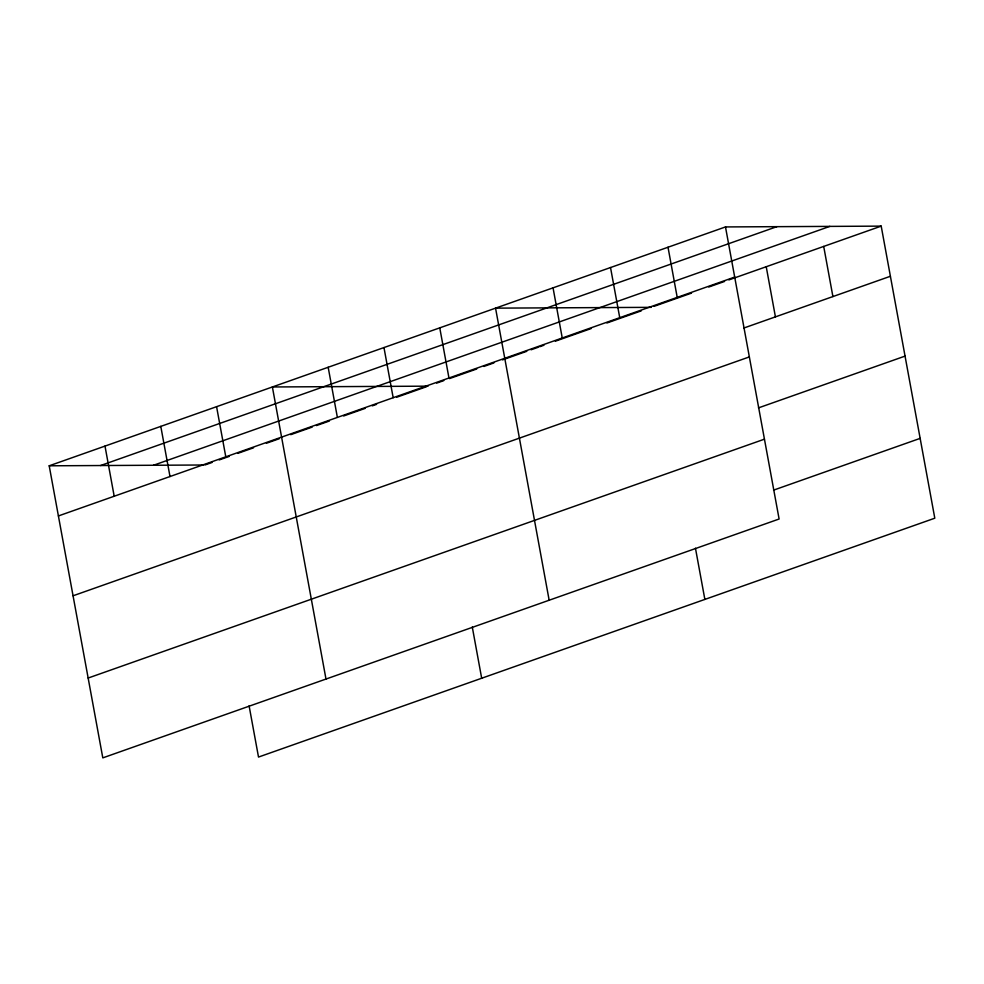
<?xml version="1.0" encoding="UTF-8"?>
<svg xmlns="http://www.w3.org/2000/svg" width="984" height="984" viewBox="0 0 984 984"><rect width="100%" height="100%" fill="white"/><g stroke="black" fill="none" stroke-linecap="round" stroke-linejoin="round"><path stroke-width="1.48" d="M725.491 226.935L779.107 519.011L102.803 757.877L49.2 465.801L725.491 226.935L881.197 226.123L934.8 518.199L258.509 757.065L249.1 705.848M100.577 465.53L776.88 226.664M153.516 465.26L829.807 226.394M58.4 515.948L734.704 277.082M204.893 464.989L212.052 462.455M219.198 459.934L229.223 456.404M237.796 453.366L253.54 447.806M266.418 443.255L279.284 438.716M290.735 434.67L312.199 427.093M316.491 425.58L329.357 421.029M343.662 415.974L365.126 408.397M372.284 405.863L376.577 404.35M396.601 397.278L426.638 386.663M436.662 383.133L443.809 380.599M449.528 378.582L476.711 368.988M483.87 366.454L493.882 362.924M502.467 359.886L526.784 351.3M531.077 349.787L538.236 347.254M539.663 346.749L543.955 345.236M555.394 341.19L591.163 328.558M606.907 322.998L641.236 310.87M654.126 306.319L691.494 293.121M708.738 287.033L724.544 281.449M728.861 279.923L881.197 226.123M743.806 328.041L890.397 276.27M73.062 595.787L749.353 356.921M758.467 407.88L905.046 356.11M88.154 678.038L764.445 439.171M773.559 490.143L920.151 438.372M651.248 307.34L495.555 308.14L549.158 600.228M428.077 386.159L272.383 386.97L325.987 679.046M49.2 465.801L203.38 465.002M823.706 246.43L832.907 296.578M766.229 266.726L775.429 316.885M668.013 247.23L677.213 297.389M695.454 548.199L704.864 599.416M610.523 267.537L619.736 317.684M553.045 287.845L562.245 337.992M439.762 327.856L448.962 378.004M472.283 627.029L481.68 678.247M383.969 347.561L393.169 397.708M328.176 367.266L337.377 417.413M216.578 406.675L225.791 456.822M160.786 426.379L169.998 476.539M104.993 446.084L114.193 496.243"/></g></svg>
